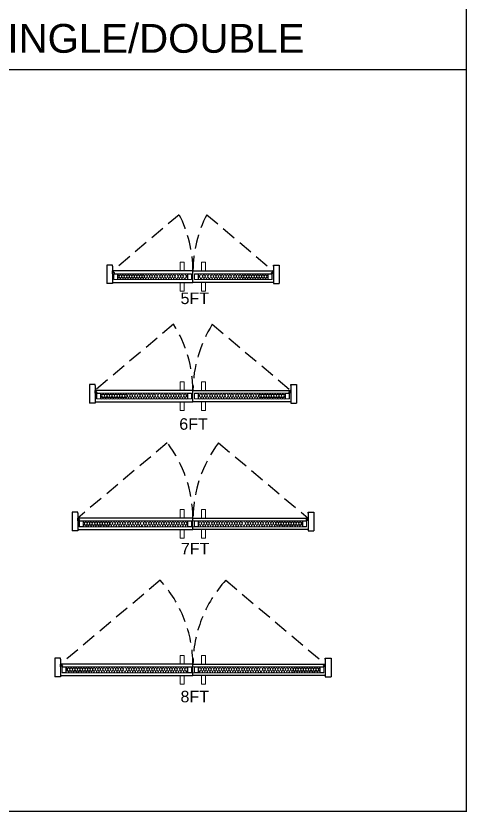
# Model space of a CAD drawing. Header units: inches. Extents: x 0 to 2128, y 0 to 649.
# Drawn here: x 1970.9 to 2127.7, y 63.5 to 340.1 of the extents above; entities that cross this region are included whole.
import ezdxf

# ---------------------------------------------------------------- set-up
doc = ezdxf.new("R2010")
doc.units = ezdxf.units.IN
doc.header["$MEASUREMENT"] = 0
doc.linetypes.add('DASHED', pattern=[0.75, 0.5, -0.25])
doc.linetypes.add('HIDDEN', pattern=[0.375, 0.25, -0.125])
doc.layers.add('I_Hardware', color=7, linetype='Continuous', lineweight=18)
doc.layers.add('Pline_Cut_Door & Window', color=6, linetype='Continuous')
doc.styles.add('ARIAL', font='arial.ttf')

# ---------------------------------------------------------------- blocks, each defined once
blk = doc.blocks.new('Acoustic Door 5')
at = {"linetype": 'DASHED', "ltscale": 10}
for p, q in [((36.62, 33.54), (2, 4.4)), ((59.38, 33.54), (94, 4.4))]:
    blk.add_line(p, q, dxfattribs=at)
for p, q in [((0, 6.43), (0, 0)), ((2, 6.07), (2, 0.4)), ((94, 6.07), (94, 0.4)), ((96, 6.43), (96, 0)), ((2.11, 4.24), (2.12, 4.25)), ((2.12, 4.25), (2.68, 3.67)), ((2.71, 3.7), (2.16, 4.28)), ((93.29, 3.7), (93.84, 4.28)), ((93.88, 4.25), (93.32, 3.67)), ((93.89, 4.24), (93.88, 4.25))]:
    blk.add_line(p, q)
for points in [[(2, 6.07), (2, 6.43), (0, 6.43)], [(94, 6.07), (94, 6.43), (96, 6.43)], [(2, 0.4), (2, 0), (0, 0)], [(94, 0.4), (94, 0), (96, 0)]]:
    blk.add_lwpolyline(points)
for points in [[(2, 3.42), (2, 4.22, 0.202929), (1.99, 4.24, 0.177405), (2.05, 4.22), (2.05, 3.42)], [(2.11, 3.42), (2.11, 4.22, -0.202929), (2.12, 4.24, -0.177405), (2.07, 4.22), (2.07, 3.42)], [(93.89, 3.42), (93.89, 4.22, 0.202929), (93.88, 4.24, 0.177405), (93.93, 4.22), (93.93, 3.42)], [(94, 3.42), (94, 4.22, -0.202929), (94.01, 4.24, -0.177405), (93.95, 4.22), (93.95, 3.42)]]:
    blk.add_lwpolyline(points, format="xyb", close=True)
for points in [[(48, 4.4), (2, 4.4), (2, 0.4), (48, 0.4)], [(48, 4.4), (94, 4.4), (94, 0.4), (48, 0.4)]]:
    blk.add_lwpolyline(points, close=True)
for centre, radius in [((2.06, 4.31), 0.0895), ((2.06, 4.31), 0.0273), ((93.94, 4.31), 0.0895), ((93.94, 4.31), 0.0273)]:
    blk.add_circle(centre, radius)
for centre, start, end in [((4, 4), 0.5209, 42.1649), ((92, 4), 137.8351, 179.4791)]:
    blk.add_arc(centre, 44, start, end, dxfattribs=at)
for centre, radius, start, end in [((2.06, 4.31), 0.0895, 0.7569, 180.7569), ((2.06, 4.31), 0.0898, 180.897, 308.1952), ((2.18, 4.31), 0.0382, 183.2387, 229.1236), ((93.82, 4.31), 0.0382, 310.8764, 356.7613), ((93.94, 4.31), 0.0895, 359.2431, 179.2431), ((93.94, 4.31), 0.0898, 231.8048, 359.103)]:
    blk.add_arc(centre, radius, start, end)
at = {"layer": 'I_Hardware', "color": 8}
for p, q in [((4.76, 3.4), (3.88, 1.72)), ((4.76, 1.72), (3.88, 3.4)), ((5.65, 3.4), (4.76, 1.72)), ((5.65, 1.72), (4.76, 3.4)), ((6.53, 3.4), (5.65, 1.72)), ((6.53, 1.72), (5.65, 3.4)), ((7.42, 3.4), (6.53, 1.72)), ((7.42, 1.72), (6.53, 3.4)), ((8.3, 3.4), (7.42, 1.72)), ((8.3, 1.72), (7.42, 3.4)), ((9.18, 3.4), (8.3, 1.72)), ((9.18, 1.72), (8.3, 3.4)), ((10.07, 3.4), (9.18, 1.72)), ((10.07, 1.72), (9.18, 3.4)), ((10.95, 3.4), (10.07, 1.72)), ((10.95, 1.72), (10.07, 3.4)), ((11.83, 3.4), (10.95, 1.72)), ((11.83, 1.72), (10.95, 3.4)), ((12.72, 3.4), (11.83, 1.72)), ((12.72, 1.72), (11.83, 3.4)), ((13.6, 3.4), (12.72, 1.72)), ((13.6, 1.72), (12.72, 3.4)), ((14.49, 3.4), (13.6, 1.72)), ((14.49, 1.72), (13.6, 3.4)), ((15.37, 3.4), (14.49, 1.72)), ((15.37, 1.72), (14.49, 3.4)), ((16.25, 3.4), (15.37, 1.72)), ((16.25, 1.72), (15.37, 3.4)), ((17.14, 3.4), (16.25, 1.72)), ((17.14, 1.72), (16.25, 3.4)), ((18.02, 3.4), (17.14, 1.72)), ((18.02, 1.72), (17.14, 3.4)), ((18.91, 3.4), (18.02, 1.72)), ((18.91, 1.72), (18.02, 3.4)), ((19.79, 3.4), (18.91, 1.72)), ((19.79, 1.72), (18.91, 3.4)), ((20.67, 3.4), (19.79, 1.72)), ((20.67, 1.72), (19.79, 3.4)), ((21.56, 3.4), (20.67, 1.72)), ((21.56, 1.72), (20.67, 3.4)), ((22.44, 3.4), (21.56, 1.72)), ((22.44, 1.72), (21.56, 3.4)), ((23.32, 3.4), (22.44, 1.72)), ((23.32, 1.72), (22.44, 3.4)), ((24.21, 3.4), (23.32, 1.72)), ((24.21, 1.72), (23.32, 3.4)), ((25.3, 3.4), (24.42, 1.72)), ((25.3, 1.72), (24.42, 3.4)), ((26.18, 3.4), (25.3, 1.72)), ((26.18, 1.72), (25.3, 3.4)), ((27.07, 3.4), (26.18, 1.72)), ((27.07, 1.72), (26.18, 3.4)), ((27.95, 3.4), (27.07, 1.72)), ((27.95, 1.72), (27.07, 3.4)), ((28.83, 3.4), (27.95, 1.72)), ((28.83, 1.72), (27.95, 3.4)), ((29.72, 3.4), (28.83, 1.72)), ((29.72, 1.72), (28.83, 3.4)), ((30.6, 3.4), (29.72, 1.72)), ((30.6, 1.72), (29.72, 3.4)), ((31.49, 3.4), (30.6, 1.72)), ((31.49, 1.72), (30.6, 3.4)), ((32.37, 3.4), (31.49, 1.72)), ((32.37, 1.72), (31.49, 3.4)), ((33.25, 3.4), (32.37, 1.72)), ((33.25, 1.72), (32.37, 3.4)), ((34.14, 3.4), (33.25, 1.72)), ((34.14, 1.72), (33.25, 3.4)), ((35.02, 3.4), (34.14, 1.72)), ((35.02, 1.72), (34.14, 3.4)), ((35.91, 3.4), (35.02, 1.72)), ((35.91, 1.72), (35.02, 3.4)), ((36.79, 3.4), (35.91, 1.72)), ((36.79, 1.72), (35.91, 3.4)), ((37.67, 3.4), (36.79, 1.72)), ((37.67, 1.72), (36.79, 3.4)), ((38.56, 3.4), (37.67, 1.72)), ((38.56, 1.72), (37.67, 3.4)), ((39.44, 3.4), (38.56, 1.72)), ((39.44, 1.72), (38.56, 3.4)), ((40.32, 3.4), (39.44, 1.72)), ((40.32, 1.72), (39.44, 3.4)), ((41.21, 3.4), (40.32, 1.72)), ((41.21, 1.72), (40.32, 3.4)), ((42.09, 3.4), (41.21, 1.72)), ((42.09, 1.72), (41.21, 3.4)), ((42.98, 3.4), (42.09, 1.72)), ((42.98, 1.72), (42.09, 3.4)), ((43.86, 3.4), (42.98, 1.72)), ((43.86, 1.72), (42.98, 3.4)), ((44.74, 3.4), (43.86, 1.72)), ((44.74, 1.72), (43.86, 3.4)), ((45.63, 3.4), (44.74, 1.72)), ((45.63, 1.72), (44.74, 3.4)), ((46.18, 2.35), (45.63, 3.4)), ((46.18, 2.77), (45.63, 1.72)), ((49.82, 2.35), (50.37, 3.4)), ((49.82, 2.77), (50.37, 1.72)), ((50.37, 3.4), (51.26, 1.72)), ((50.37, 1.72), (51.26, 3.4)), ((51.26, 3.4), (52.14, 1.72)), ((51.26, 1.72), (52.14, 3.4)), ((52.14, 3.4), (53.02, 1.72)), ((52.14, 1.72), (53.02, 3.4)), ((53.02, 3.4), (53.91, 1.72)), ((53.02, 1.72), (53.91, 3.4)), ((53.91, 3.4), (54.79, 1.72)), ((53.91, 1.72), (54.79, 3.4)), ((54.79, 3.4), (55.68, 1.72)), ((54.79, 1.72), (55.68, 3.4)), ((55.68, 3.4), (56.56, 1.72)), ((55.68, 1.72), (56.56, 3.4)), ((56.56, 3.4), (57.44, 1.72)), ((56.56, 1.72), (57.44, 3.4)), ((57.44, 3.4), (58.33, 1.72)), ((57.44, 1.72), (58.33, 3.4)), ((58.33, 3.4), (59.21, 1.72)), ((58.33, 1.72), (59.21, 3.4)), ((59.21, 3.4), (60.09, 1.72)), ((59.21, 1.72), (60.09, 3.4)), ((60.09, 3.4), (60.98, 1.72)), ((60.09, 1.72), (60.98, 3.4)), ((60.98, 3.4), (61.86, 1.72)), ((60.98, 1.72), (61.86, 3.4)), ((61.86, 3.4), (62.75, 1.72)), ((61.86, 1.72), (62.75, 3.4)), ((62.75, 3.4), (63.63, 1.72)), ((62.75, 1.72), (63.63, 3.4)), ((63.63, 3.4), (64.51, 1.72)), ((63.63, 1.72), (64.51, 3.4)), ((64.51, 3.4), (65.4, 1.72)), ((64.51, 1.72), (65.4, 3.4)), ((65.4, 3.4), (66.28, 1.72)), ((65.4, 1.72), (66.28, 3.4)), ((66.28, 3.4), (67.17, 1.72)), ((66.28, 1.72), (67.17, 3.4)), ((67.17, 3.4), (68.05, 1.72)), ((67.17, 1.72), (68.05, 3.4)), ((68.05, 3.4), (68.93, 1.72)), ((68.05, 1.72), (68.93, 3.4)), ((68.93, 3.4), (69.82, 1.72)), ((68.93, 1.72), (69.82, 3.4)), ((69.82, 3.4), (70.7, 1.72)), ((69.82, 1.72), (70.7, 3.4)), ((70.7, 3.4), (71.58, 1.72)), ((70.7, 1.72), (71.58, 3.4)), ((71.79, 3.4), (72.68, 1.72)), ((71.79, 1.72), (72.68, 3.4)), ((72.68, 3.4), (73.56, 1.72)), ((72.68, 1.72), (73.56, 3.4)), ((73.56, 3.4), (74.44, 1.72)), ((73.56, 1.72), (74.44, 3.4)), ((74.44, 3.4), (75.33, 1.72)), ((74.44, 1.72), (75.33, 3.4)), ((75.33, 3.4), (76.21, 1.72)), ((75.33, 1.72), (76.21, 3.4)), ((76.21, 3.4), (77.09, 1.72)), ((76.21, 1.72), (77.09, 3.4)), ((77.09, 3.4), (77.98, 1.72)), ((77.09, 1.72), (77.98, 3.4)), ((77.98, 3.4), (78.86, 1.72)), ((77.98, 1.72), (78.86, 3.4)), ((78.86, 3.4), (79.75, 1.72)), ((78.86, 1.72), (79.75, 3.4)), ((79.75, 3.4), (80.63, 1.72)), ((79.75, 1.72), (80.63, 3.4)), ((80.63, 3.4), (81.51, 1.72)), ((80.63, 1.72), (81.51, 3.4)), ((81.51, 3.4), (82.4, 1.72)), ((81.51, 1.72), (82.4, 3.4)), ((82.4, 3.4), (83.28, 1.72)), ((82.4, 1.72), (83.28, 3.4)), ((83.28, 3.4), (84.17, 1.72)), ((83.28, 1.72), (84.17, 3.4)), ((84.17, 3.4), (85.05, 1.72)), ((84.17, 1.72), (85.05, 3.4)), ((85.05, 3.4), (85.93, 1.72)), ((85.05, 1.72), (85.93, 3.4)), ((85.93, 3.4), (86.82, 1.72)), ((85.93, 1.72), (86.82, 3.4)), ((86.82, 3.4), (87.7, 1.72)), ((86.82, 1.72), (87.7, 3.4)), ((87.7, 3.4), (88.58, 1.72)), ((87.7, 1.72), (88.58, 3.4)), ((88.58, 3.4), (89.47, 1.72)), ((88.58, 1.72), (89.47, 3.4)), ((89.47, 3.4), (90.35, 1.72)), ((89.47, 1.72), (90.35, 3.4)), ((90.35, 3.4), (91.24, 1.72)), ((90.35, 1.72), (91.24, 3.4)), ((91.24, 3.4), (92.12, 1.72)), ((91.24, 1.72), (92.12, 3.4))]:
    blk.add_line(p, q, dxfattribs=at)
at = {"layer": 'I_Hardware'}
for points in [[(45, 4.4), (43.6, 4.4), (43.6, 7.4), (45, 7.4)], [(51, 4.4), (52.4, 4.4), (52.4, 7.4), (51, 7.4)], [(45, 0.4), (43.6, 0.4), (43.6, -2.6), (45, -2.6)], [(51, 0.4), (52.4, 0.4), (52.4, -2.6), (51, -2.6)]]:
    blk.add_lwpolyline(points, close=True, dxfattribs=at)
at = {"layer": 'I_Hardware', "ltscale": 100}
for points in [[(48, 3.4), (2.48, 3.4), (2.48, 1.4), (48, 1.4)], [(3.88, 3.4), (2.48, 3.4), (2.48, 1.4), (3.88, 1.4)], [(3.82, 3.34), (2.54, 3.34), (2.54, 1.46), (3.82, 1.46)], [(47.52, 3.4), (46.12, 3.4), (46.12, 1.4), (47.52, 1.4)], [(47.46, 3.34), (46.18, 3.34), (46.18, 1.46), (47.46, 1.46)], [(48, 3.4), (93.52, 3.4), (93.52, 1.4), (48, 1.4)], [(48.48, 3.4), (49.88, 3.4), (49.88, 1.4), (48.48, 1.4)], [(48.54, 3.34), (49.82, 3.34), (49.82, 1.46), (48.54, 1.46)], [(92.12, 3.4), (93.52, 3.4), (93.52, 1.4), (92.12, 1.4)], [(92.18, 3.34), (93.46, 3.34), (93.46, 1.46), (92.18, 1.46)]]:
    blk.add_lwpolyline(points, close=True, dxfattribs=at)
at = {"layer": 'I_Hardware', "color": 8, "linetype": 'HIDDEN', "ltscale": 100}
for points in [[(4.34, 1.96), (13.02, 1.96), (13.02, 2.97), (4.34, 2.97)], [(91.66, 1.96), (82.98, 1.96), (82.98, 2.97), (91.66, 2.97)]]:
    blk.add_lwpolyline(points, close=True, dxfattribs=at)
at = {"layer": 'I_Hardware', "color": 8}
for centre, start, end in [((4.32, 1.84), 194.9986, 345.0014), ((5.21, 1.84), 194.9986, 345.0014), ((6.09, 1.84), 194.9986, 345.0014), ((6.97, 1.84), 194.9986, 345.0014), ((7.86, 1.84), 194.9986, 345.0014), ((8.74, 1.84), 194.9986, 345.0014), ((9.62, 1.84), 194.9986, 345.0014), ((10.51, 1.84), 194.9986, 345.0014), ((11.39, 1.84), 194.9986, 345.0014), ((12.28, 1.84), 194.9986, 345.0014), ((13.16, 1.84), 194.9986, 345.0014), ((14.04, 1.84), 194.9986, 345.0014), ((14.93, 1.84), 194.9986, 345.0014), ((15.81, 1.84), 194.9986, 345.0014), ((16.7, 1.84), 194.9986, 345.0014), ((17.58, 1.84), 194.9986, 345.0014), ((18.46, 1.84), 194.9986, 345.0014), ((19.35, 1.84), 194.9986, 345.0014), ((20.23, 1.84), 194.9986, 345.0014), ((21.11, 1.84), 194.9986, 345.0014), ((22, 1.84), 194.9986, 345.0014), ((22.88, 1.84), 194.9986, 345.0014), ((23.77, 1.84), 194.9986, 345.0014), ((24.86, 1.84), 194.9986, 345.0014), ((25.74, 1.84), 194.9986, 345.0014), ((26.62, 1.84), 194.9986, 345.0014), ((27.51, 1.84), 194.9986, 345.0014), ((28.39, 1.84), 194.9986, 345.0014), ((29.28, 1.84), 194.9986, 345.0014), ((30.16, 1.84), 194.9986, 345.0014), ((31.04, 1.84), 194.9986, 345.0014), ((31.93, 1.84), 194.9986, 345.0014), ((32.81, 1.84), 194.9986, 345.0014), ((33.7, 1.84), 194.9986, 345.0014), ((34.58, 1.84), 194.9986, 345.0014), ((35.46, 1.84), 194.9986, 345.0014), ((36.35, 1.84), 194.9986, 345.0014), ((37.23, 1.84), 194.9986, 345.0014), ((38.11, 1.84), 194.9986, 345.0014), ((39, 1.84), 194.9986, 345.0014), ((39.88, 1.84), 194.9986, 345.0014), ((40.77, 1.84), 194.9986, 345.0014), ((41.65, 1.84), 194.9986, 345.0014), ((42.53, 1.84), 194.9986, 345.0014), ((43.42, 1.84), 194.9986, 345.0014), ((44.3, 1.84), 194.9986, 345.0014), ((45.19, 1.84), 194.9986, 345.0014), ((46.07, 1.84), 194.9986, 303.4495), ((49.93, 1.84), 236.5505, 345.0014), ((50.81, 1.84), 194.9986, 345.0014), ((51.7, 1.84), 194.9986, 345.0014), ((52.58, 1.84), 194.9986, 345.0014), ((53.47, 1.84), 194.9986, 345.0014), ((54.35, 1.84), 194.9986, 345.0014), ((55.23, 1.84), 194.9986, 345.0014), ((56.12, 1.84), 194.9986, 345.0014), ((57, 1.84), 194.9986, 345.0014), ((57.89, 1.84), 194.9986, 345.0014), ((58.77, 1.84), 194.9986, 345.0014), ((59.65, 1.84), 194.9986, 345.0014), ((60.54, 1.84), 194.9986, 345.0014), ((61.42, 1.84), 194.9986, 345.0014), ((62.3, 1.84), 194.9986, 345.0014), ((63.19, 1.84), 194.9986, 345.0014), ((64.07, 1.84), 194.9986, 345.0014), ((64.96, 1.84), 194.9986, 345.0014), ((65.84, 1.84), 194.9986, 345.0014), ((66.72, 1.84), 194.9986, 345.0014), ((67.61, 1.84), 194.9986, 345.0014), ((68.49, 1.84), 194.9986, 345.0014), ((69.38, 1.84), 194.9986, 345.0014), ((70.26, 1.84), 194.9986, 345.0014), ((71.14, 1.84), 194.9986, 345.0014), ((72.23, 1.84), 194.9986, 345.0014), ((73.12, 1.84), 194.9986, 345.0014), ((74, 1.84), 194.9986, 345.0014), ((74.89, 1.84), 194.9986, 345.0014), ((75.77, 1.84), 194.9986, 345.0014), ((76.65, 1.84), 194.9986, 345.0014), ((77.54, 1.84), 194.9986, 345.0014), ((78.42, 1.84), 194.9986, 345.0014), ((79.3, 1.84), 194.9986, 345.0014), ((80.19, 1.84), 194.9986, 345.0014), ((81.07, 1.84), 194.9986, 345.0014), ((81.96, 1.84), 194.9986, 345.0014), ((82.84, 1.84), 194.9986, 345.0014), ((83.72, 1.84), 194.9986, 345.0014), ((84.61, 1.84), 194.9986, 345.0014), ((85.49, 1.84), 194.9986, 345.0014), ((86.38, 1.84), 194.9986, 345.0014), ((87.26, 1.84), 194.9986, 345.0014), ((88.14, 1.84), 194.9986, 345.0014), ((89.03, 1.84), 194.9986, 345.0014), ((89.91, 1.84), 194.9986, 345.0014), ((90.79, 1.84), 194.9986, 345.0014), ((91.68, 1.84), 194.9986, 345.0014)]:
    blk.add_arc(centre, 0.457, start, end, dxfattribs=at)
at = {"layer": 'Pline_Cut_Door & Window', "linetype": 'HIDDEN', "ltscale": 10}
for p, q in [((2.68, 3.67), (2.71, 3.7)), ((93.32, 3.67), (93.29, 3.7))]:
    blk.add_line(p, q, dxfattribs=at)
blk = doc.blocks.new('Acoustic Door 6')
at = {"linetype": 'DASHED', "ltscale": 10}
for p, q in [((33.08, 30.56), (2, 4.4)), ((50.92, 30.56), (82, 4.4))]:
    blk.add_line(p, q, dxfattribs=at)
for p, q in [((0, 6.43), (0, 0)), ((2, 6.07), (2, 0.4)), ((82, 6.07), (82, 0.4)), ((84, 6.43), (84, 0)), ((2.11, 4.24), (2.12, 4.25)), ((2.12, 4.25), (2.68, 3.67)), ((2.71, 3.7), (2.16, 4.28)), ((81.29, 3.7), (81.84, 4.28)), ((81.88, 4.25), (81.32, 3.67)), ((81.89, 4.24), (81.88, 4.25))]:
    blk.add_line(p, q)
for points in [[(2, 6.07), (2, 6.43), (0, 6.43)], [(82, 6.07), (82, 6.43), (84, 6.43)], [(2, 0.4), (2, 0), (0, 0)], [(82, 0.4), (82, 0), (84, 0)]]:
    blk.add_lwpolyline(points)
for points in [[(2, 3.42), (2, 4.22, 0.202929), (1.99, 4.24, 0.177405), (2.05, 4.22), (2.05, 3.42)], [(2.11, 3.42), (2.11, 4.22, -0.202929), (2.12, 4.24, -0.177405), (2.07, 4.22), (2.07, 3.42)], [(81.89, 3.42), (81.89, 4.22, 0.202929), (81.88, 4.24, 0.177405), (81.93, 4.22), (81.93, 3.42)], [(82, 3.42), (82, 4.22, -0.202929), (82.01, 4.24, -0.177405), (81.95, 4.22), (81.95, 3.42)]]:
    blk.add_lwpolyline(points, format="xyb", close=True)
for points in [[(42, 4.4), (2, 4.4), (2, 0.4), (42, 0.4)], [(42, 4.4), (82, 4.4), (82, 0.4), (42, 0.4)]]:
    blk.add_lwpolyline(points, close=True)
for centre, radius in [((2.06, 4.31), 0.0895), ((2.06, 4.31), 0.0273), ((81.94, 4.31), 0.0895), ((81.94, 4.31), 0.0273)]:
    blk.add_circle(centre, radius)
for centre, start, end in [((-2, 4), 0.5209, 37.1319), ((86, 4), 142.8681, 179.4791)]:
    blk.add_arc(centre, 44, start, end, dxfattribs=at)
for centre, radius, start, end in [((2.06, 4.31), 0.0895, 0.7569, 180.7569), ((2.06, 4.31), 0.0898, 180.897, 308.1952), ((2.18, 4.31), 0.0382, 183.2387, 229.1236), ((81.82, 4.31), 0.0382, 310.8764, 356.7613), ((81.94, 4.31), 0.0895, 359.2431, 179.2431), ((81.94, 4.31), 0.0898, 231.8048, 359.103)]:
    blk.add_arc(centre, radius, start, end)
at = {"layer": 'I_Hardware', "color": 8}
for p, q in [((4.76, 3.4), (3.88, 1.72)), ((4.76, 1.72), (3.88, 3.4)), ((5.65, 3.4), (4.76, 1.72)), ((5.65, 1.72), (4.76, 3.4)), ((6.53, 3.4), (5.65, 1.72)), ((6.53, 1.72), (5.65, 3.4)), ((7.42, 3.4), (6.53, 1.72)), ((7.42, 1.72), (6.53, 3.4)), ((8.3, 3.4), (7.42, 1.72)), ((8.3, 1.72), (7.42, 3.4)), ((9.18, 3.4), (8.3, 1.72)), ((9.18, 1.72), (8.3, 3.4)), ((10.07, 3.4), (9.18, 1.72)), ((10.07, 1.72), (9.18, 3.4)), ((10.95, 3.4), (10.07, 1.72)), ((10.95, 1.72), (10.07, 3.4)), ((11.83, 3.4), (10.95, 1.72)), ((11.83, 1.72), (10.95, 3.4)), ((12.72, 3.4), (11.83, 1.72)), ((12.72, 1.72), (11.83, 3.4)), ((13.6, 3.4), (12.72, 1.72)), ((13.6, 1.72), (12.72, 3.4)), ((14.49, 3.4), (13.6, 1.72)), ((14.49, 1.72), (13.6, 3.4)), ((15.37, 3.4), (14.49, 1.72)), ((15.37, 1.72), (14.49, 3.4)), ((16.25, 3.4), (15.37, 1.72)), ((16.25, 1.72), (15.37, 3.4)), ((17.14, 3.4), (16.25, 1.72)), ((17.14, 1.72), (16.25, 3.4)), ((18.02, 3.4), (17.14, 1.72)), ((18.02, 1.72), (17.14, 3.4)), ((18.91, 3.4), (18.02, 1.72)), ((18.91, 1.72), (18.02, 3.4)), ((19.79, 3.4), (18.91, 1.72)), ((19.79, 1.72), (18.91, 3.4)), ((20.67, 3.4), (19.79, 1.72)), ((20.67, 1.72), (19.79, 3.4)), ((21.56, 3.4), (20.67, 1.72)), ((21.56, 1.72), (20.67, 3.4)), ((22.44, 3.4), (21.56, 1.72)), ((22.44, 1.72), (21.56, 3.4)), ((23.32, 3.4), (22.44, 1.72)), ((23.32, 1.72), (22.44, 3.4)), ((24.21, 3.4), (23.32, 1.72)), ((24.21, 1.72), (23.32, 3.4)), ((25.3, 3.4), (24.42, 1.72)), ((25.3, 1.72), (24.42, 3.4)), ((26.18, 3.4), (25.3, 1.72)), ((26.18, 1.72), (25.3, 3.4)), ((27.07, 3.4), (26.18, 1.72)), ((27.07, 1.72), (26.18, 3.4)), ((27.95, 3.4), (27.07, 1.72)), ((27.95, 1.72), (27.07, 3.4)), ((28.83, 3.4), (27.95, 1.72)), ((28.83, 1.72), (27.95, 3.4)), ((29.72, 3.4), (28.83, 1.72)), ((29.72, 1.72), (28.83, 3.4)), ((30.6, 3.4), (29.72, 1.72)), ((30.6, 1.72), (29.72, 3.4)), ((31.49, 3.4), (30.6, 1.72)), ((31.49, 1.72), (30.6, 3.4)), ((32.37, 3.4), (31.49, 1.72)), ((32.37, 1.72), (31.49, 3.4)), ((33.25, 3.4), (32.37, 1.72)), ((33.25, 1.72), (32.37, 3.4)), ((34.14, 3.4), (33.25, 1.72)), ((34.14, 1.72), (33.25, 3.4)), ((35.02, 3.4), (34.14, 1.72)), ((35.02, 1.72), (34.14, 3.4)), ((35.91, 3.4), (35.02, 1.72)), ((35.91, 1.72), (35.02, 3.4)), ((36.79, 3.4), (35.91, 1.72)), ((36.79, 1.72), (35.91, 3.4)), ((37.67, 3.4), (36.79, 1.72)), ((37.67, 1.72), (36.79, 3.4)), ((38.56, 3.4), (37.67, 1.72)), ((38.56, 1.72), (37.67, 3.4)), ((39.44, 3.4), (38.56, 1.72)), ((39.44, 1.72), (38.56, 3.4)), ((40.18, 2), (39.44, 3.4)), ((40.18, 3.13), (39.44, 1.72)), ((43.82, 2), (44.56, 3.4)), ((43.82, 3.13), (44.56, 1.72)), ((44.56, 3.4), (45.44, 1.72)), ((44.56, 1.72), (45.44, 3.4)), ((45.44, 3.4), (46.33, 1.72)), ((45.44, 1.72), (46.33, 3.4)), ((46.33, 3.4), (47.21, 1.72)), ((46.33, 1.72), (47.21, 3.4)), ((47.21, 3.4), (48.09, 1.72)), ((47.21, 1.72), (48.09, 3.4)), ((48.09, 3.4), (48.98, 1.72)), ((48.09, 1.72), (48.98, 3.4)), ((48.98, 3.4), (49.86, 1.72)), ((48.98, 1.72), (49.86, 3.4)), ((49.86, 3.4), (50.75, 1.72)), ((49.86, 1.72), (50.75, 3.4)), ((50.75, 3.4), (51.63, 1.72)), ((50.75, 1.72), (51.63, 3.4)), ((51.63, 3.4), (52.51, 1.72)), ((51.63, 1.72), (52.51, 3.4)), ((52.51, 3.4), (53.4, 1.72)), ((52.51, 1.72), (53.4, 3.4)), ((53.4, 3.4), (54.28, 1.72)), ((53.4, 1.72), (54.28, 3.4)), ((54.28, 3.4), (55.17, 1.72)), ((54.28, 1.72), (55.17, 3.4)), ((55.17, 3.4), (56.05, 1.72)), ((55.17, 1.72), (56.05, 3.4)), ((56.05, 3.4), (56.93, 1.72)), ((56.05, 1.72), (56.93, 3.4)), ((56.93, 3.4), (57.82, 1.72)), ((56.93, 1.72), (57.82, 3.4)), ((57.82, 3.4), (58.7, 1.72)), ((57.82, 1.72), (58.7, 3.4)), ((58.7, 3.4), (59.58, 1.72)), ((58.7, 1.72), (59.58, 3.4)), ((59.79, 3.4), (60.68, 1.72)), ((59.79, 1.72), (60.68, 3.4)), ((60.68, 3.4), (61.56, 1.72)), ((60.68, 1.72), (61.56, 3.4)), ((61.56, 3.4), (62.44, 1.72)), ((61.56, 1.72), (62.44, 3.4)), ((62.44, 3.4), (63.33, 1.72)), ((62.44, 1.72), (63.33, 3.4)), ((63.33, 3.4), (64.21, 1.72)), ((63.33, 1.72), (64.21, 3.4)), ((64.21, 3.4), (65.09, 1.72)), ((64.21, 1.72), (65.09, 3.4)), ((65.09, 3.4), (65.98, 1.72)), ((65.09, 1.72), (65.98, 3.4)), ((65.98, 3.4), (66.86, 1.72)), ((65.98, 1.72), (66.86, 3.4)), ((66.86, 3.4), (67.75, 1.72)), ((66.86, 1.72), (67.75, 3.4)), ((67.75, 3.4), (68.63, 1.72)), ((67.75, 1.72), (68.63, 3.4)), ((68.63, 3.4), (69.51, 1.72)), ((68.63, 1.72), (69.51, 3.4)), ((69.51, 3.4), (70.4, 1.72)), ((69.51, 1.72), (70.4, 3.4)), ((70.4, 3.4), (71.28, 1.72)), ((70.4, 1.72), (71.28, 3.4)), ((71.28, 3.4), (72.17, 1.72)), ((71.28, 1.72), (72.17, 3.4)), ((72.17, 3.4), (73.05, 1.72)), ((72.17, 1.72), (73.05, 3.4)), ((73.05, 3.4), (73.93, 1.72)), ((73.05, 1.72), (73.93, 3.4)), ((73.93, 3.4), (74.82, 1.72)), ((73.93, 1.72), (74.82, 3.4)), ((74.82, 3.4), (75.7, 1.72)), ((74.82, 1.72), (75.7, 3.4)), ((75.7, 3.4), (76.58, 1.72)), ((75.7, 1.72), (76.58, 3.4)), ((76.58, 3.4), (77.47, 1.72)), ((76.58, 1.72), (77.47, 3.4)), ((77.47, 3.4), (78.35, 1.72)), ((77.47, 1.72), (78.35, 3.4)), ((78.35, 3.4), (79.24, 1.72)), ((78.35, 1.72), (79.24, 3.4)), ((79.24, 3.4), (80.12, 1.72)), ((79.24, 1.72), (80.12, 3.4))]:
    blk.add_line(p, q, dxfattribs=at)
at = {"layer": 'I_Hardware'}
for points in [[(39, 4.4), (37.6, 4.4), (37.6, 7.4), (39, 7.4)], [(45, 4.4), (46.4, 4.4), (46.4, 7.4), (45, 7.4)], [(39, 0.4), (37.6, 0.4), (37.6, -2.6), (39, -2.6)], [(45, 0.4), (46.4, 0.4), (46.4, -2.6), (45, -2.6)]]:
    blk.add_lwpolyline(points, close=True, dxfattribs=at)
at = {"layer": 'I_Hardware', "ltscale": 100}
for points in [[(42, 3.4), (2.48, 3.4), (2.48, 1.4), (42, 1.4)], [(3.88, 3.4), (2.48, 3.4), (2.48, 1.4), (3.88, 1.4)], [(3.82, 3.34), (2.54, 3.34), (2.54, 1.46), (3.82, 1.46)], [(41.52, 3.4), (40.12, 3.4), (40.12, 1.4), (41.52, 1.4)], [(41.46, 3.34), (40.18, 3.34), (40.18, 1.46), (41.46, 1.46)], [(42, 3.4), (81.52, 3.4), (81.52, 1.4), (42, 1.4)], [(42.48, 3.4), (43.88, 3.4), (43.88, 1.4), (42.48, 1.4)], [(42.54, 3.34), (43.82, 3.34), (43.82, 1.46), (42.54, 1.46)], [(80.12, 3.4), (81.52, 3.4), (81.52, 1.4), (80.12, 1.4)], [(80.18, 3.34), (81.46, 3.34), (81.46, 1.46), (80.18, 1.46)]]:
    blk.add_lwpolyline(points, close=True, dxfattribs=at)
at = {"layer": 'I_Hardware', "color": 8, "linetype": 'HIDDEN', "ltscale": 100}
for points in [[(4.34, 1.96), (13.02, 1.96), (13.02, 2.97), (4.34, 2.97)], [(79.66, 1.96), (70.98, 1.96), (70.98, 2.97), (79.66, 2.97)]]:
    blk.add_lwpolyline(points, close=True, dxfattribs=at)
at = {"layer": 'I_Hardware', "color": 8}
for centre, start, end in [((4.32, 1.84), 194.9986, 345.0014), ((5.21, 1.84), 194.9986, 345.0014), ((6.09, 1.84), 194.9986, 345.0014), ((6.97, 1.84), 194.9986, 345.0014), ((7.86, 1.84), 194.9986, 345.0014), ((8.74, 1.84), 194.9986, 345.0014), ((9.62, 1.84), 194.9986, 345.0014), ((10.51, 1.84), 194.9986, 345.0014), ((11.39, 1.84), 194.9986, 345.0014), ((12.28, 1.84), 194.9986, 345.0014), ((13.16, 1.84), 194.9986, 345.0014), ((14.04, 1.84), 194.9986, 345.0014), ((14.93, 1.84), 194.9986, 345.0014), ((15.81, 1.84), 194.9986, 345.0014), ((16.7, 1.84), 194.9986, 345.0014), ((17.58, 1.84), 194.9986, 345.0014), ((18.46, 1.84), 194.9986, 345.0014), ((19.35, 1.84), 194.9986, 345.0014), ((20.23, 1.84), 194.9986, 345.0014), ((21.11, 1.84), 194.9986, 345.0014), ((22, 1.84), 194.9986, 345.0014), ((22.88, 1.84), 194.9986, 345.0014), ((23.77, 1.84), 194.9986, 345.0014), ((24.86, 1.84), 194.9986, 345.0014), ((25.74, 1.84), 194.9986, 345.0014), ((26.62, 1.84), 194.9986, 345.0014), ((27.51, 1.84), 194.9986, 345.0014), ((28.39, 1.84), 194.9986, 345.0014), ((29.28, 1.84), 194.9986, 345.0014), ((30.16, 1.84), 194.9986, 345.0014), ((31.04, 1.84), 194.9986, 345.0014), ((31.93, 1.84), 194.9986, 345.0014), ((32.81, 1.84), 194.9986, 345.0014), ((33.7, 1.84), 194.9986, 345.0014), ((34.58, 1.84), 194.9986, 345.0014), ((35.46, 1.84), 194.9986, 345.0014), ((36.35, 1.84), 194.9986, 345.0014), ((37.23, 1.84), 194.9986, 345.0014), ((38.11, 1.84), 194.9986, 345.0014), ((39, 1.84), 194.9986, 345.0014), ((39.88, 1.84), 194.9986, 310.5989), ((44.12, 1.84), 229.4011, 345.0014), ((45, 1.84), 194.9986, 345.0014), ((45.89, 1.84), 194.9986, 345.0014), ((46.77, 1.84), 194.9986, 345.0014), ((47.65, 1.84), 194.9986, 345.0014), ((48.54, 1.84), 194.9986, 345.0014), ((49.42, 1.84), 194.9986, 345.0014), ((50.3, 1.84), 194.9986, 345.0014), ((51.19, 1.84), 194.9986, 345.0014), ((52.07, 1.84), 194.9986, 345.0014), ((52.96, 1.84), 194.9986, 345.0014), ((53.84, 1.84), 194.9986, 345.0014), ((54.72, 1.84), 194.9986, 345.0014), ((55.61, 1.84), 194.9986, 345.0014), ((56.49, 1.84), 194.9986, 345.0014), ((57.38, 1.84), 194.9986, 345.0014), ((58.26, 1.84), 194.9986, 345.0014), ((59.14, 1.84), 194.9986, 345.0014), ((60.23, 1.84), 194.9986, 345.0014), ((61.12, 1.84), 194.9986, 345.0014), ((62, 1.84), 194.9986, 345.0014), ((62.89, 1.84), 194.9986, 345.0014), ((63.77, 1.84), 194.9986, 345.0014), ((64.65, 1.84), 194.9986, 345.0014), ((65.54, 1.84), 194.9986, 345.0014), ((66.42, 1.84), 194.9986, 345.0014), ((67.3, 1.84), 194.9986, 345.0014), ((68.19, 1.84), 194.9986, 345.0014), ((69.07, 1.84), 194.9986, 345.0014), ((69.96, 1.84), 194.9986, 345.0014), ((70.84, 1.84), 194.9986, 345.0014), ((71.72, 1.84), 194.9986, 345.0014), ((72.61, 1.84), 194.9986, 345.0014), ((73.49, 1.84), 194.9986, 345.0014), ((74.38, 1.84), 194.9986, 345.0014), ((75.26, 1.84), 194.9986, 345.0014), ((76.14, 1.84), 194.9986, 345.0014), ((77.03, 1.84), 194.9986, 345.0014), ((77.91, 1.84), 194.9986, 345.0014), ((78.79, 1.84), 194.9986, 345.0014), ((79.68, 1.84), 194.9986, 345.0014)]:
    blk.add_arc(centre, 0.457, start, end, dxfattribs=at)
at = {"layer": 'Pline_Cut_Door & Window', "linetype": 'HIDDEN', "ltscale": 10}
for p, q in [((2.68, 3.67), (2.71, 3.7)), ((81.32, 3.67), (81.29, 3.7))]:
    blk.add_line(p, q, dxfattribs=at)
blk = doc.blocks.new('Acoustic Door 7')
at = {"linetype": 'DASHED', "ltscale": 10}
for p, q in [((29.29, 27.37), (2, 4.4)), ((42.71, 27.37), (70, 4.4))]:
    blk.add_line(p, q, dxfattribs=at)
for p, q in [((0, 6.43), (0, 0)), ((2, 6.07), (2, 0.4)), ((70, 6.07), (70, 0.4)), ((72, 6.43), (72, 0)), ((2.11, 4.24), (2.12, 4.25)), ((2.12, 4.25), (2.68, 3.67)), ((2.71, 3.7), (2.16, 4.28)), ((69.29, 3.7), (69.84, 4.28)), ((69.88, 4.25), (69.32, 3.67)), ((69.89, 4.24), (69.88, 4.25))]:
    blk.add_line(p, q)
for points in [[(2, 6.07), (2, 6.43), (0, 6.43)], [(70, 6.07), (70, 6.43), (72, 6.43)], [(2, 0.4), (2, 0), (0, 0)], [(70, 0.4), (70, 0), (72, 0)]]:
    blk.add_lwpolyline(points)
for points in [[(2, 3.42), (2, 4.22, 0.202929), (1.99, 4.24, 0.177405), (2.05, 4.22), (2.05, 3.42)], [(2.11, 3.42), (2.11, 4.22, -0.202929), (2.12, 4.24, -0.177405), (2.07, 4.22), (2.07, 3.42)], [(69.89, 3.42), (69.89, 4.22, 0.202929), (69.88, 4.24, 0.177405), (69.93, 4.22), (69.93, 3.42)], [(70, 3.42), (70, 4.22, -0.202929), (70.01, 4.24, -0.177405), (69.95, 4.22), (69.95, 3.42)]]:
    blk.add_lwpolyline(points, format="xyb", close=True)
for points in [[(36, 4.4), (2, 4.4), (2, 0.4), (36, 0.4)], [(36, 4.4), (70, 4.4), (70, 0.4), (36, 0.4)]]:
    blk.add_lwpolyline(points, close=True)
for centre, radius in [((2.06, 4.31), 0.0895), ((2.06, 4.31), 0.0273), ((69.94, 4.31), 0.0895), ((69.94, 4.31), 0.0273)]:
    blk.add_circle(centre, radius)
for centre, start, end in [((-8, 4), 0.5209, 32.0759), ((80, 4), 147.9241, 179.4791)]:
    blk.add_arc(centre, 44, start, end, dxfattribs=at)
for centre, radius, start, end in [((2.06, 4.31), 0.0895, 0.7569, 180.7569), ((2.06, 4.31), 0.0898, 180.897, 308.1952), ((2.18, 4.31), 0.0382, 183.2387, 229.1236), ((69.82, 4.31), 0.0382, 310.8764, 356.7613), ((69.94, 4.31), 0.0895, 359.2431, 179.2431), ((69.94, 4.31), 0.0898, 231.8048, 359.103)]:
    blk.add_arc(centre, radius, start, end)
at = {"layer": 'I_Hardware', "color": 8}
for p, q in [((4.76, 3.4), (3.88, 1.72)), ((4.76, 1.72), (3.88, 3.4)), ((5.65, 3.4), (4.76, 1.72)), ((5.65, 1.72), (4.76, 3.4)), ((6.53, 3.4), (5.65, 1.72)), ((6.53, 1.72), (5.65, 3.4)), ((7.42, 3.4), (6.53, 1.72)), ((7.42, 1.72), (6.53, 3.4)), ((8.3, 3.4), (7.42, 1.72)), ((8.3, 1.72), (7.42, 3.4)), ((9.18, 3.4), (8.3, 1.72)), ((9.18, 1.72), (8.3, 3.4)), ((10.07, 3.4), (9.18, 1.72)), ((10.07, 1.72), (9.18, 3.4)), ((10.95, 3.4), (10.07, 1.72)), ((10.95, 1.72), (10.07, 3.4)), ((11.83, 3.4), (10.95, 1.72)), ((11.83, 1.72), (10.95, 3.4)), ((12.72, 3.4), (11.83, 1.72)), ((12.72, 1.72), (11.83, 3.4)), ((13.6, 3.4), (12.72, 1.72)), ((13.6, 1.72), (12.72, 3.4)), ((14.49, 3.4), (13.6, 1.72)), ((14.49, 1.72), (13.6, 3.4)), ((15.37, 3.4), (14.49, 1.72)), ((15.37, 1.72), (14.49, 3.4)), ((16.25, 3.4), (15.37, 1.72)), ((16.25, 1.72), (15.37, 3.4)), ((17.14, 3.4), (16.25, 1.72)), ((17.14, 1.72), (16.25, 3.4)), ((18.02, 3.4), (17.14, 1.72)), ((18.02, 1.72), (17.14, 3.4)), ((18.91, 3.4), (18.02, 1.72)), ((18.91, 1.72), (18.02, 3.4)), ((19.79, 3.4), (18.91, 1.72)), ((19.79, 1.72), (18.91, 3.4)), ((20.67, 3.4), (19.79, 1.72)), ((20.67, 1.72), (19.79, 3.4)), ((21.56, 3.4), (20.67, 1.72)), ((21.56, 1.72), (20.67, 3.4)), ((22.44, 3.4), (21.56, 1.72)), ((22.44, 1.72), (21.56, 3.4)), ((23.32, 3.4), (22.44, 1.72)), ((23.32, 1.72), (22.44, 3.4)), ((24.21, 3.4), (23.32, 1.72)), ((24.21, 1.72), (23.32, 3.4)), ((25.3, 3.4), (24.42, 1.72)), ((25.3, 1.72), (24.42, 3.4)), ((26.18, 3.4), (25.3, 1.72)), ((26.18, 1.72), (25.3, 3.4)), ((27.07, 3.4), (26.18, 1.72)), ((27.07, 1.72), (26.18, 3.4)), ((27.95, 3.4), (27.07, 1.72)), ((27.95, 1.72), (27.07, 3.4)), ((28.83, 3.4), (27.95, 1.72)), ((28.83, 1.72), (27.95, 3.4)), ((29.72, 3.4), (28.83, 1.72)), ((29.72, 1.72), (28.83, 3.4)), ((30.6, 3.4), (29.72, 1.72)), ((30.6, 1.72), (29.72, 3.4)), ((31.49, 3.4), (30.6, 1.72)), ((31.49, 1.72), (30.6, 3.4)), ((32.37, 3.4), (31.49, 1.72)), ((32.37, 1.72), (31.49, 3.4)), ((33.25, 3.4), (32.37, 1.72)), ((33.25, 1.72), (32.37, 3.4)), ((34.14, 3.4), (33.25, 1.72)), ((34.14, 1.72), (33.25, 3.4)), ((37.86, 3.4), (38.75, 1.72)), ((37.86, 1.72), (38.75, 3.4)), ((38.75, 3.4), (39.63, 1.72)), ((38.75, 1.72), (39.63, 3.4)), ((39.63, 3.4), (40.51, 1.72)), ((39.63, 1.72), (40.51, 3.4)), ((40.51, 3.4), (41.4, 1.72)), ((40.51, 1.72), (41.4, 3.4)), ((41.4, 3.4), (42.28, 1.72)), ((41.4, 1.72), (42.28, 3.4)), ((42.28, 3.4), (43.17, 1.72)), ((42.28, 1.72), (43.17, 3.4)), ((43.17, 3.4), (44.05, 1.72)), ((43.17, 1.72), (44.05, 3.4)), ((44.05, 3.4), (44.93, 1.72)), ((44.05, 1.72), (44.93, 3.4)), ((44.93, 3.4), (45.82, 1.72)), ((44.93, 1.72), (45.82, 3.4)), ((45.82, 3.4), (46.7, 1.72)), ((45.82, 1.72), (46.7, 3.4)), ((46.7, 3.4), (47.58, 1.72)), ((46.7, 1.72), (47.58, 3.4)), ((47.79, 3.4), (48.68, 1.72)), ((47.79, 1.72), (48.68, 3.4)), ((48.68, 3.4), (49.56, 1.72)), ((48.68, 1.72), (49.56, 3.4)), ((49.56, 3.4), (50.44, 1.72)), ((49.56, 1.72), (50.44, 3.4)), ((50.44, 3.4), (51.33, 1.72)), ((50.44, 1.72), (51.33, 3.4)), ((51.33, 3.4), (52.21, 1.72)), ((51.33, 1.72), (52.21, 3.4)), ((52.21, 3.4), (53.09, 1.72)), ((52.21, 1.72), (53.09, 3.4)), ((53.09, 3.4), (53.98, 1.72)), ((53.09, 1.72), (53.98, 3.4)), ((53.98, 3.4), (54.86, 1.72)), ((53.98, 1.72), (54.86, 3.4)), ((54.86, 3.4), (55.75, 1.72)), ((54.86, 1.72), (55.75, 3.4)), ((55.75, 3.4), (56.63, 1.72)), ((55.75, 1.72), (56.63, 3.4)), ((56.63, 3.4), (57.51, 1.72)), ((56.63, 1.72), (57.51, 3.4)), ((57.51, 3.4), (58.4, 1.72)), ((57.51, 1.72), (58.4, 3.4)), ((58.4, 3.4), (59.28, 1.72)), ((58.4, 1.72), (59.28, 3.4)), ((59.28, 3.4), (60.17, 1.72)), ((59.28, 1.72), (60.17, 3.4)), ((60.17, 3.4), (61.05, 1.72)), ((60.17, 1.72), (61.05, 3.4)), ((61.05, 3.4), (61.93, 1.72)), ((61.05, 1.72), (61.93, 3.4)), ((61.93, 3.4), (62.82, 1.72)), ((61.93, 1.72), (62.82, 3.4)), ((62.82, 3.4), (63.7, 1.72)), ((62.82, 1.72), (63.7, 3.4)), ((63.7, 3.4), (64.58, 1.72)), ((63.7, 1.72), (64.58, 3.4)), ((64.58, 3.4), (65.47, 1.72)), ((64.58, 1.72), (65.47, 3.4)), ((65.47, 3.4), (66.35, 1.72)), ((65.47, 1.72), (66.35, 3.4)), ((66.35, 3.4), (67.24, 1.72)), ((66.35, 1.72), (67.24, 3.4)), ((67.24, 3.4), (68.12, 1.72)), ((67.24, 1.72), (68.12, 3.4))]:
    blk.add_line(p, q, dxfattribs=at)
at = {"layer": 'I_Hardware'}
for points in [[(33, 4.4), (31.6, 4.4), (31.6, 7.4), (33, 7.4)], [(39, 4.4), (40.4, 4.4), (40.4, 7.4), (39, 7.4)], [(33, 0.4), (31.6, 0.4), (31.6, -2.6), (33, -2.6)], [(39, 0.4), (40.4, 0.4), (40.4, -2.6), (39, -2.6)]]:
    blk.add_lwpolyline(points, close=True, dxfattribs=at)
at = {"layer": 'I_Hardware', "ltscale": 100}
for points in [[(34.12, 3.4), (2.48, 3.4), (2.48, 1.4), (34.12, 1.4)], [(3.88, 3.4), (2.48, 3.4), (2.48, 1.4), (3.88, 1.4)], [(3.82, 3.34), (2.54, 3.34), (2.54, 1.46), (3.82, 1.46)], [(35.52, 3.4), (34.12, 3.4), (34.12, 1.4), (35.52, 1.4)], [(35.46, 3.34), (34.18, 3.34), (34.18, 1.46), (35.46, 1.46)], [(36.48, 3.4), (37.88, 3.4), (37.88, 1.4), (36.48, 1.4)], [(36.54, 3.34), (37.82, 3.34), (37.82, 1.46), (36.54, 1.46)], [(37.88, 3.4), (69.52, 3.4), (69.52, 1.4), (37.88, 1.4)], [(68.12, 3.4), (69.52, 3.4), (69.52, 1.4), (68.12, 1.4)], [(68.18, 3.34), (69.46, 3.34), (69.46, 1.46), (68.18, 1.46)]]:
    blk.add_lwpolyline(points, close=True, dxfattribs=at)
at = {"layer": 'I_Hardware', "color": 8, "linetype": 'HIDDEN', "ltscale": 100}
for points in [[(4.34, 1.96), (13.02, 1.96), (13.02, 2.97), (4.34, 2.97)], [(67.66, 1.96), (58.98, 1.96), (58.98, 2.97), (67.66, 2.97)]]:
    blk.add_lwpolyline(points, close=True, dxfattribs=at)
at = {"layer": 'I_Hardware', "color": 8}
for centre in [(4.32, 1.84), (5.21, 1.84), (6.09, 1.84), (6.97, 1.84), (7.86, 1.84), (8.74, 1.84), (9.62, 1.84), (10.51, 1.84), (11.39, 1.84), (12.28, 1.84), (13.16, 1.84), (14.04, 1.84), (14.93, 1.84), (15.81, 1.84), (16.7, 1.84), (17.58, 1.84), (18.46, 1.84), (19.35, 1.84), (20.23, 1.84), (21.11, 1.84), (22, 1.84), (22.88, 1.84), (23.77, 1.84), (24.86, 1.84), (25.74, 1.84), (26.62, 1.84), (27.51, 1.84), (28.39, 1.84), (29.28, 1.84), (30.16, 1.84), (31.04, 1.84), (31.93, 1.84), (32.81, 1.84), (33.7, 1.84), (38.3, 1.84), (39.19, 1.84), (40.07, 1.84), (40.96, 1.84), (41.84, 1.84), (42.72, 1.84), (43.61, 1.84), (44.49, 1.84), (45.38, 1.84), (46.26, 1.84), (47.14, 1.84), (48.23, 1.84), (49.12, 1.84), (50, 1.84), (50.89, 1.84), (51.77, 1.84), (52.65, 1.84), (53.54, 1.84), (54.42, 1.84), (55.3, 1.84), (56.19, 1.84), (57.07, 1.84), (57.96, 1.84), (58.84, 1.84), (59.72, 1.84), (60.61, 1.84), (61.49, 1.84), (62.38, 1.84), (63.26, 1.84), (64.14, 1.84), (65.03, 1.84), (65.91, 1.84), (66.79, 1.84), (67.68, 1.84)]:
    blk.add_arc(centre, 0.457, 194.9986, 345.0014, dxfattribs=at)
at = {"layer": 'Pline_Cut_Door & Window', "linetype": 'HIDDEN', "ltscale": 10}
for p, q in [((2.68, 3.67), (2.71, 3.7)), ((69.32, 3.67), (69.29, 3.7))]:
    blk.add_line(p, q, dxfattribs=at)
blk = doc.blocks.new('Acoustic Door 8')
at = {"linetype": 'DASHED', "ltscale": 10}
for p, q in [((25.22, 23.95), (2, 4.4)), ((34.78, 23.95), (58, 4.4))]:
    blk.add_line(p, q, dxfattribs=at)
for p, q in [((0, 6.43), (0, 0)), ((2, 6.07), (2, 0.4)), ((58, 6.07), (58, 0.4)), ((60, 6.43), (60, 0)), ((2.11, 4.24), (2.12, 4.25)), ((2.12, 4.25), (2.68, 3.67)), ((2.71, 3.7), (2.16, 4.28)), ((57.29, 3.7), (57.84, 4.28)), ((57.88, 4.25), (57.32, 3.67)), ((57.89, 4.24), (57.88, 4.25))]:
    blk.add_line(p, q)
for points in [[(2, 6.07), (2, 6.43), (0, 6.43)], [(58, 6.07), (58, 6.43), (60, 6.43)], [(2, 0.4), (2, 0), (0, 0)], [(58, 0.4), (58, 0), (60, 0)]]:
    blk.add_lwpolyline(points)
for points in [[(2, 3.42), (2, 4.22, 0.202929), (1.99, 4.24, 0.177405), (2.05, 4.22), (2.05, 3.42)], [(2.11, 3.42), (2.11, 4.22, -0.202929), (2.12, 4.24, -0.177405), (2.07, 4.22), (2.07, 3.42)], [(57.89, 3.42), (57.89, 4.22, 0.202929), (57.88, 4.24, 0.177405), (57.93, 4.22), (57.93, 3.42)], [(58, 3.42), (58, 4.22, -0.202929), (58.01, 4.24, -0.177405), (57.95, 4.22), (57.95, 3.42)]]:
    blk.add_lwpolyline(points, format="xyb", close=True)
for points in [[(30, 4.4), (2, 4.4), (2, 0.4), (30, 0.4)], [(30, 4.4), (58, 4.4), (58, 0.4), (30, 0.4)]]:
    blk.add_lwpolyline(points, close=True)
for centre, radius in [((2.06, 4.31), 0.0895), ((2.06, 4.31), 0.0273), ((57.94, 4.31), 0.0895), ((57.94, 4.31), 0.0273)]:
    blk.add_circle(centre, radius)
for centre, start, end in [((-14, 4), 0.5209, 26.9561), ((74, 4), 153.0439, 179.4791)]:
    blk.add_arc(centre, 44, start, end, dxfattribs=at)
for centre, radius, start, end in [((2.06, 4.31), 0.0895, 0.7569, 180.7569), ((2.06, 4.31), 0.0898, 180.897, 308.1952), ((2.18, 4.31), 0.0382, 183.2387, 229.1236), ((57.82, 4.31), 0.0382, 310.8764, 356.7613), ((57.94, 4.31), 0.0895, 359.2431, 179.2431), ((57.94, 4.31), 0.0898, 231.8048, 359.103)]:
    blk.add_arc(centre, radius, start, end)
at = {"layer": 'I_Hardware', "color": 8}
for p, q in [((4.76, 3.4), (3.88, 1.72)), ((4.76, 1.72), (3.88, 3.4)), ((5.65, 3.4), (4.76, 1.72)), ((5.65, 1.72), (4.76, 3.4)), ((6.53, 3.4), (5.65, 1.72)), ((6.53, 1.72), (5.65, 3.4)), ((7.42, 3.4), (6.53, 1.72)), ((7.42, 1.72), (6.53, 3.4)), ((8.3, 3.4), (7.42, 1.72)), ((8.3, 1.72), (7.42, 3.4)), ((9.18, 3.4), (8.3, 1.72)), ((9.18, 1.72), (8.3, 3.4)), ((10.07, 3.4), (9.18, 1.72)), ((10.07, 1.72), (9.18, 3.4)), ((10.95, 3.4), (10.07, 1.72)), ((10.95, 1.72), (10.07, 3.4)), ((11.83, 3.4), (10.95, 1.72)), ((11.83, 1.72), (10.95, 3.4)), ((12.72, 3.4), (11.83, 1.72)), ((12.72, 1.72), (11.83, 3.4)), ((13.6, 3.4), (12.72, 1.72)), ((13.6, 1.72), (12.72, 3.4)), ((14.49, 3.4), (13.6, 1.72)), ((14.49, 1.72), (13.6, 3.4)), ((15.37, 3.4), (14.49, 1.72)), ((15.37, 1.72), (14.49, 3.4)), ((16.25, 3.4), (15.37, 1.72)), ((16.25, 1.72), (15.37, 3.4)), ((17.14, 3.4), (16.25, 1.72)), ((17.14, 1.72), (16.25, 3.4)), ((18.02, 3.4), (17.14, 1.72)), ((18.02, 1.72), (17.14, 3.4)), ((18.91, 3.4), (18.02, 1.72)), ((18.91, 1.72), (18.02, 3.4)), ((19.79, 3.4), (18.91, 1.72)), ((19.79, 1.72), (18.91, 3.4)), ((20.67, 3.4), (19.79, 1.72)), ((20.67, 1.72), (19.79, 3.4)), ((21.56, 3.4), (20.67, 1.72)), ((21.56, 1.72), (20.67, 3.4)), ((22.44, 3.4), (21.56, 1.72)), ((22.44, 1.72), (21.56, 3.4)), ((23.32, 3.4), (22.44, 1.72)), ((23.32, 1.72), (22.44, 3.4)), ((24.21, 3.4), (23.32, 1.72)), ((24.21, 1.72), (23.32, 3.4)), ((25.3, 3.4), (24.42, 1.72)), ((25.3, 1.72), (24.42, 3.4)), ((26.18, 3.4), (25.3, 1.72)), ((26.18, 1.72), (25.3, 3.4)), ((27.07, 3.4), (26.18, 1.72)), ((27.07, 1.72), (26.18, 3.4)), ((28.16, 3.4), (27.27, 1.72)), ((28.16, 1.72), (27.27, 3.4)), ((31.84, 3.4), (32.73, 1.72)), ((31.84, 1.72), (32.73, 3.4)), ((32.93, 3.4), (33.82, 1.72)), ((32.93, 1.72), (33.82, 3.4)), ((33.82, 3.4), (34.7, 1.72)), ((33.82, 1.72), (34.7, 3.4)), ((34.7, 3.4), (35.58, 1.72)), ((34.7, 1.72), (35.58, 3.4)), ((35.79, 3.4), (36.68, 1.72)), ((35.79, 1.72), (36.68, 3.4)), ((36.68, 3.4), (37.56, 1.72)), ((36.68, 1.72), (37.56, 3.4)), ((37.56, 3.4), (38.44, 1.72)), ((37.56, 1.72), (38.44, 3.4)), ((38.44, 3.4), (39.33, 1.72)), ((38.44, 1.72), (39.33, 3.4)), ((39.33, 3.4), (40.21, 1.72)), ((39.33, 1.72), (40.21, 3.4)), ((40.21, 3.4), (41.09, 1.72)), ((40.21, 1.72), (41.09, 3.4)), ((41.09, 3.4), (41.98, 1.72)), ((41.09, 1.72), (41.98, 3.4)), ((41.98, 3.4), (42.86, 1.72)), ((41.98, 1.72), (42.86, 3.4)), ((42.86, 3.4), (43.75, 1.72)), ((42.86, 1.72), (43.75, 3.4)), ((43.75, 3.4), (44.63, 1.72)), ((43.75, 1.72), (44.63, 3.4)), ((44.63, 3.4), (45.51, 1.72)), ((44.63, 1.72), (45.51, 3.4)), ((45.51, 3.4), (46.4, 1.72)), ((45.51, 1.72), (46.4, 3.4)), ((46.4, 3.4), (47.28, 1.72)), ((46.4, 1.72), (47.28, 3.4)), ((47.28, 3.4), (48.17, 1.72)), ((47.28, 1.72), (48.17, 3.4)), ((48.17, 3.4), (49.05, 1.72)), ((48.17, 1.72), (49.05, 3.4)), ((49.05, 3.4), (49.93, 1.72)), ((49.05, 1.72), (49.93, 3.4)), ((49.93, 3.4), (50.82, 1.72)), ((49.93, 1.72), (50.82, 3.4)), ((50.82, 3.4), (51.7, 1.72)), ((50.82, 1.72), (51.7, 3.4)), ((51.7, 3.4), (52.58, 1.72)), ((51.7, 1.72), (52.58, 3.4)), ((52.58, 3.4), (53.47, 1.72)), ((52.58, 1.72), (53.47, 3.4)), ((53.47, 3.4), (54.35, 1.72)), ((53.47, 1.72), (54.35, 3.4)), ((54.35, 3.4), (55.24, 1.72)), ((54.35, 1.72), (55.24, 3.4)), ((55.24, 3.4), (56.12, 1.72)), ((55.24, 1.72), (56.12, 3.4))]:
    blk.add_line(p, q, dxfattribs=at)
at = {"layer": 'I_Hardware'}
for points in [[(27, 4.4), (25.6, 4.4), (25.6, 7.4), (27, 7.4)], [(33, 4.4), (34.4, 4.4), (34.4, 7.4), (33, 7.4)], [(27, 0.4), (25.6, 0.4), (25.6, -2.6), (27, -2.6)], [(33, 0.4), (34.4, 0.4), (34.4, -2.6), (33, -2.6)]]:
    blk.add_lwpolyline(points, close=True, dxfattribs=at)
at = {"layer": 'I_Hardware', "ltscale": 100}
for points in [[(28.12, 3.4), (2.48, 3.4), (2.48, 1.4), (28.12, 1.4)], [(3.88, 3.4), (2.48, 3.4), (2.48, 1.4), (3.88, 1.4)], [(3.82, 3.34), (2.54, 3.34), (2.54, 1.46), (3.82, 1.46)], [(29.52, 3.4), (28.12, 3.4), (28.12, 1.4), (29.52, 1.4)], [(29.46, 3.34), (28.18, 3.34), (28.18, 1.46), (29.46, 1.46)], [(30.48, 3.4), (31.88, 3.4), (31.88, 1.4), (30.48, 1.4)], [(30.54, 3.34), (31.82, 3.34), (31.82, 1.46), (30.54, 1.46)], [(31.88, 3.4), (57.52, 3.4), (57.52, 1.4), (31.88, 1.4)], [(56.12, 3.4), (57.52, 3.4), (57.52, 1.4), (56.12, 1.4)], [(56.18, 3.34), (57.46, 3.34), (57.46, 1.46), (56.18, 1.46)]]:
    blk.add_lwpolyline(points, close=True, dxfattribs=at)
at = {"layer": 'I_Hardware', "color": 8, "linetype": 'HIDDEN', "ltscale": 100}
for points in [[(4.34, 1.96), (13.02, 1.96), (13.02, 2.97), (4.34, 2.97)], [(55.66, 1.96), (46.98, 1.96), (46.98, 2.97), (55.66, 2.97)]]:
    blk.add_lwpolyline(points, close=True, dxfattribs=at)
at = {"layer": 'I_Hardware', "color": 8}
for centre in [(4.32, 1.84), (5.21, 1.84), (6.09, 1.84), (6.97, 1.84), (7.86, 1.84), (8.74, 1.84), (9.62, 1.84), (10.51, 1.84), (11.39, 1.84), (12.28, 1.84), (13.16, 1.84), (14.04, 1.84), (14.93, 1.84), (15.81, 1.84), (16.7, 1.84), (17.58, 1.84), (18.46, 1.84), (19.35, 1.84), (20.23, 1.84), (21.11, 1.84), (22, 1.84), (22.88, 1.84), (23.77, 1.84), (24.86, 1.84), (25.74, 1.84), (26.62, 1.84), (27.72, 1.84), (32.28, 1.84), (33.38, 1.84), (34.26, 1.84), (35.14, 1.84), (36.23, 1.84), (37.12, 1.84), (38, 1.84), (38.89, 1.84), (39.77, 1.84), (40.65, 1.84), (41.54, 1.84), (42.42, 1.84), (43.3, 1.84), (44.19, 1.84), (45.07, 1.84), (45.96, 1.84), (46.84, 1.84), (47.72, 1.84), (48.61, 1.84), (49.49, 1.84), (50.38, 1.84), (51.26, 1.84), (52.14, 1.84), (53.03, 1.84), (53.91, 1.84), (54.79, 1.84), (55.68, 1.84)]:
    blk.add_arc(centre, 0.457, 194.9986, 345.0014, dxfattribs=at)
at = {"layer": 'Pline_Cut_Door & Window', "linetype": 'HIDDEN', "ltscale": 10}
for p, q in [((2.68, 3.67), (2.71, 3.7)), ((57.32, 3.67), (57.29, 3.7))]:
    blk.add_line(p, q, dxfattribs=at)

msp = doc.modelspace()

# ---------------------------------------------------------------- linework, layer by layer
msp.add_line((1490.58, 321.52), (2127.49, 321.52))
at = {"const_width": 0.453}
msp.add_lwpolyline([(1490.58, 621.06), (2127.49, 621.06), (2127.49, 63.75), (1490.58, 63.75)], close=True, dxfattribs=at)

# ---------------------------------------------------------------- block references
at = {"layer": 'Pline_Cut_Door & Window'}
for name, p in [('Acoustic Door 8', (2002.41, 247.13)), ('Acoustic Door 7', (1996.41, 205.65)), ('Acoustic Door 6', (1990.41, 161.27)), ('Acoustic Door 5', (1984.41, 110.55))]:
    msp.add_blockref(name, p, dxfattribs=at)

# ---------------------------------------------------------------- texts
at = {"linetype": 'ByBlock', "lineweight": 5, "attachment_point": 1, "style": 'ARIAL'}
for s, width, insert, char_height in [('{\\C7;ACOUSTIC DOORS - SINGLE/DOUBLE\\P      }', 14922.8203, (1818.9, 337.34), 10), ('{\\C7;5FT}', 1446.1581, (2028.09, 244.03), 4), ('{\\C7;6FT}', 1446.1581, (2027.65, 200.36), 4), ('{\\C7;7FT}', 1446.1581, (2028.2, 157.06), 4), ('{\\C7;8FT}', 1446.1581, (2028.07, 105.66), 4)]:
    msp.add_mtext_dynamic_manual_height_columns(s, width=width, gutter_width=1, heights=[0], dxfattribs=dict(at, insert=insert, char_height=char_height))

doc.saveas('drawing.dxf')
